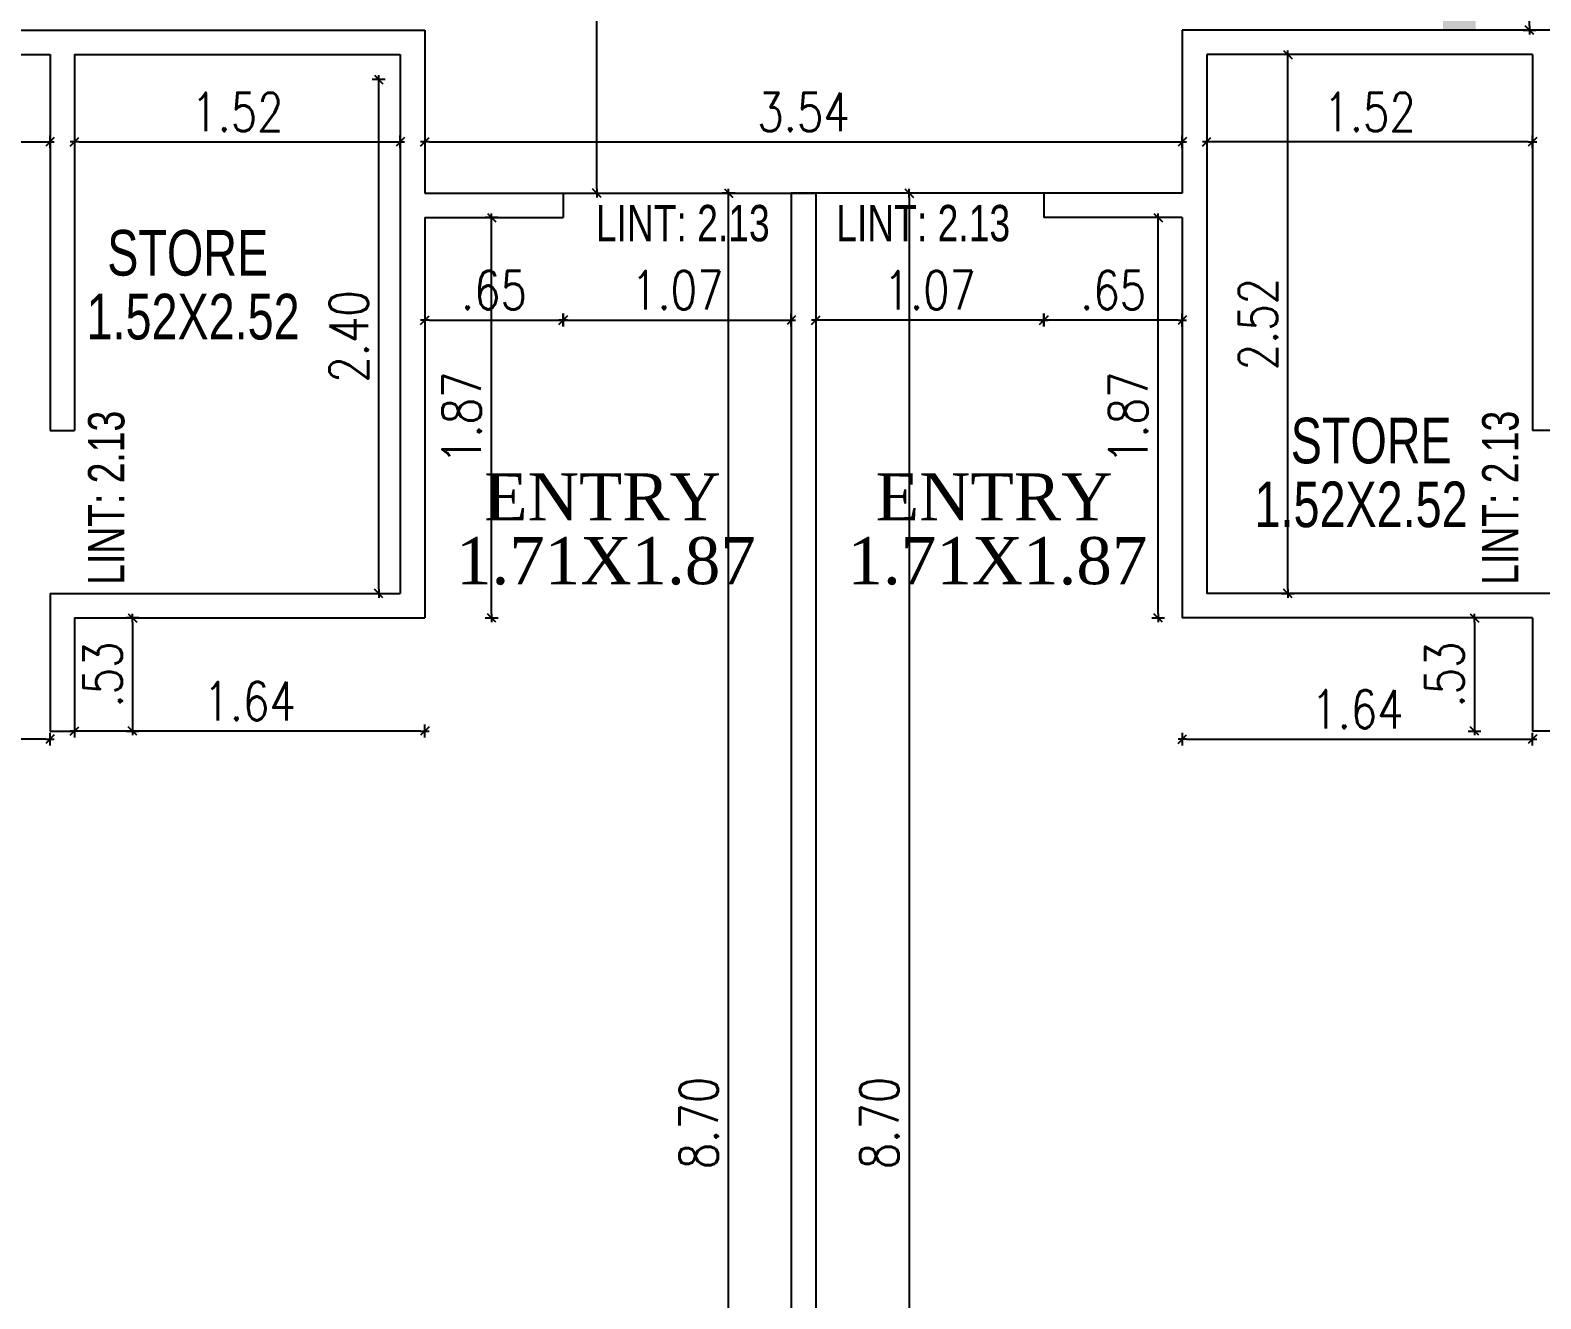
# Model space of a CAD drawing. Header units: inches. Extents: x 14235 to 14499, y 0 to 2549.
# Drawn here: x 14449.24 to 14456.31, y 2359.44 to 2365.37 of the extents above; entities that cross this region are included whole.
import ezdxf
from ezdxf.enums import TextEntityAlignment as Align

# ---------------------------------------------------------------- set-up
doc = ezdxf.new("R2010")
doc.units = ezdxf.units.IN
doc.header["$LTSCALE"] = 0.25
doc.header["$MEASUREMENT"] = 0
doc.header["$PDMODE"] = 35
for name, color, linetype in [('text-large', 7, 'Continuous'), ('wall', 7, 'Continuous'), ('wall hatch', 7, 'Continuous'), ('WORK TEX', 6, 'Continuous'), ('WORKING DIM', 7, 'Continuous')]:
    doc.layers.add(name, color=color, linetype=linetype)
doc.styles.add('ARIAL', font='TIMES_0.TTF')
doc.styles.add('ARL', font='swisscl_0.ttf')
doc.styles.add('romans', font='romans.shx', dxfattribs={"width": 0.8})
doc.dimstyles.new('121', dxfattribs={"dimscale": 0.1, "dimtxt": 1.8, "dimasz": 0.2, "dimexe": 0.03125, "dimexo": 0.25, "dimgap": 0.5, "dimtad": 1, "dimzin": 4, "dimdsep": 46, "dimtxsty": 'romans', "dimblk1": 'MINITICK', "dimblk2": 'MINITICK', "dimsah": 1, "dimcen": 1, "dimse1": 1, "dimse2": 1, "dimclrd": 252, "dimclre": 256, "dimclrt": 7, "dimadec": 3, "dimazin": 0, "dimtfac": 0.8, "dimtix": 1, "dimtmove": 2, "dimatfit": 3, "dimfxl": 0, "dimtolj": 1, "dimtzin": 3, "dimarcsym": 0})

# ---------------------------------------------------------------- blocks, each defined once
blk = doc.blocks.new('MINITICK')
at = {"color": 7}
for p, q in [((1, 1), (-1, -1)), ((-1, 0), (1, 0)), ((0, -1.5), (0, 1.5))]:
    blk.add_line(p, q, dxfattribs=at)
blk = doc.blocks.new('*D2130')
at = {"layer": 'Defpoints', "color": 0, "transparency": 16777216}
for p in [(14451.8919, 2370.1384), (14452.2684, 2370.1384), (14452.2684, 2364.6125)]:
    blk.add_point(p, dxfattribs=at)
at = {"layer": 'WORKING DIM', "color": 252, "lineweight": -2, "transparency": 16777216}
blk.add_line((14451.8919, 2364.6325), (14451.8919, 2370.1184), dxfattribs=at)
at = {"layer": 'WORKING DIM', "color": 252, "lineweight": -2, "transparency": 16777216, "xscale": 0.02, "yscale": 0.02, "zscale": 0.02}
for p, rotation in [((14451.8919, 2370.1384), 90), ((14451.8919, 2364.6125), 270)]:
    blk.add_blockref('MINITICK', p, dxfattribs=dict(at, rotation=rotation))
at = {"layer": 'WORKING DIM', "color": 7, "transparency": 16777216, "insert": (14451.7519, 2367.3755), "char_height": 0.18, "attachment_point": 5, "rotation": 90, "style": 'romans'}
blk.add_mtext('\\A1;5.53', dxfattribs=at)
blk = doc.blocks.new('*D1745')
at = {"layer": 'Defpoints', "color": 0, "transparency": 16777216}
for p in [(14456.0032, 2365.8892), (14456.2557, 2365.8892), (14456.0032, 2365.3747)]:
    blk.add_point(p, dxfattribs=at)
at = {"layer": 'WORKING DIM', "color": 252, "lineweight": -2, "transparency": 16777216}
blk.add_line((14456.2557, 2365.3947), (14456.2557, 2365.8692), dxfattribs=at)
at = {"layer": 'WORKING DIM', "color": 252, "lineweight": -2, "transparency": 16777216, "xscale": 0.02, "yscale": 0.02, "zscale": 0.02}
for p, rotation in [((14456.2557, 2365.8892), 90), ((14456.2557, 2365.3747), 270)]:
    blk.add_blockref('MINITICK', p, dxfattribs=dict(at, rotation=rotation))
at = {"layer": 'WORKING DIM', "color": 7, "transparency": 16777216, "insert": (14456.1157, 2365.6319), "char_height": 0.18, "attachment_point": 5, "rotation": 90, "style": 'romans'}
blk.add_mtext('\\A1;.51', dxfattribs=at)
blk = doc.blocks.new('*D2144')
at = {"layer": 'Defpoints', "color": 0, "transparency": 16777216}
for p in [(14446.6663, 2365.0785), (14449.3339, 2365.0785), (14449.3339, 2364.8524)]:
    blk.add_point(p, dxfattribs=at)
at = {"layer": 'WORKING DIM', "color": 252, "lineweight": -2, "transparency": 16777216}
blk.add_line((14446.6863, 2364.8524), (14449.3139, 2364.8524), dxfattribs=at)
at = {"layer": 'WORKING DIM', "color": 252, "lineweight": -2, "transparency": 16777216, "xscale": 0.02, "yscale": 0.02, "zscale": 0.02, "rotation": 180}
blk.add_blockref('MINITICK', (14446.6663, 2364.8524), dxfattribs=at)
at = {"layer": 'WORKING DIM', "color": 252, "lineweight": -2, "transparency": 16777216, "xscale": 0.02, "yscale": 0.02, "zscale": 0.02}
blk.add_blockref('MINITICK', (14449.3339, 2364.8524), dxfattribs=at)
at = {"layer": 'WORKING DIM', "color": 7, "transparency": 16777216, "insert": (14448.0001, 2364.9924), "char_height": 0.18, "attachment_point": 5, "style": 'romans'}
blk.add_mtext('\\A1;2.67', dxfattribs=at)
blk = doc.blocks.new('*D2145')
at = {"layer": 'Defpoints', "color": 0, "transparency": 16777216}
for p in [(14448.7806, 2365.2604), (14449.1483, 2365.2604), (14449.3339, 2363.5026)]:
    blk.add_point(p, dxfattribs=at)
at = {"layer": 'WORKING DIM', "color": 252, "lineweight": -2, "transparency": 16777216}
blk.add_line((14449.1483, 2363.5226), (14449.1483, 2365.2404), dxfattribs=at)
at = {"layer": 'WORKING DIM', "color": 252, "lineweight": -2, "transparency": 16777216, "xscale": 0.02, "yscale": 0.02, "zscale": 0.02}
for p, rotation in [((14449.1483, 2365.2604), 90), ((14449.1483, 2363.5026), 270)]:
    blk.add_blockref('MINITICK', p, dxfattribs=dict(at, rotation=rotation))
at = {"layer": 'WORKING DIM', "color": 7, "transparency": 16777216, "insert": (14449.0083, 2364.3815), "char_height": 0.18, "attachment_point": 5, "rotation": 90, "style": 'romans'}
blk.add_mtext('\\A1;1.76', dxfattribs=at)
blk = doc.blocks.new('*D2146')
at = {"layer": 'Defpoints', "color": 0, "transparency": 16777216}
for p in [(14449.4483, 2363.5026), (14449.1483, 2362.7404), (14449.4483, 2362.7404)]:
    blk.add_point(p, dxfattribs=at)
at = {"layer": 'WORKING DIM', "color": 252, "lineweight": -2, "transparency": 16777216}
blk.add_line((14449.1483, 2363.4826), (14449.1483, 2362.7604), dxfattribs=at)
at = {"layer": 'WORKING DIM', "color": 252, "lineweight": -2, "transparency": 16777216, "xscale": 0.02, "yscale": 0.02, "zscale": 0.02}
for p, rotation in [((14449.1483, 2363.5026), 90), ((14449.1483, 2362.7404), 270)]:
    blk.add_blockref('MINITICK', p, dxfattribs=dict(at, rotation=rotation))
at = {"layer": 'WORKING DIM', "color": 7, "transparency": 16777216, "insert": (14449.0083, 2363.1215), "char_height": 0.18, "attachment_point": 5, "rotation": 90, "style": 'romans'}
blk.add_mtext('\\A1;.76', dxfattribs=at)
blk = doc.blocks.new('*D2148')
at = {"layer": 'Defpoints', "color": 0, "transparency": 16777216}
for p in [(14449.4483, 2365.068), (14450.9727, 2365.068), (14450.9727, 2364.8524)]:
    blk.add_point(p, dxfattribs=at)
at = {"layer": 'WORKING DIM', "color": 252, "lineweight": -2, "transparency": 16777216}
blk.add_line((14449.4683, 2364.8524), (14450.9527, 2364.8524), dxfattribs=at)
at = {"layer": 'WORKING DIM', "color": 252, "lineweight": -2, "transparency": 16777216, "xscale": 0.02, "yscale": 0.02, "zscale": 0.02, "rotation": 180}
blk.add_blockref('MINITICK', (14449.4483, 2364.8524), dxfattribs=at)
at = {"layer": 'WORKING DIM', "color": 252, "lineweight": -2, "transparency": 16777216, "xscale": 0.02, "yscale": 0.02, "zscale": 0.02}
blk.add_blockref('MINITICK', (14450.9727, 2364.8524), dxfattribs=at)
at = {"layer": 'WORKING DIM', "color": 7, "transparency": 16777216, "insert": (14450.2105, 2364.9924), "char_height": 0.18, "attachment_point": 5, "style": 'romans'}
blk.add_mtext('\\A1;1.52', dxfattribs=at)
blk = doc.blocks.new('*D2149')
at = {"layer": 'Defpoints', "color": 0, "transparency": 16777216}
for p in [(14450.4651, 2365.1447), (14450.8715, 2365.1447), (14450.4651, 2362.7404)]:
    blk.add_point(p, dxfattribs=at)
at = {"layer": 'WORKING DIM', "color": 252, "lineweight": -2, "transparency": 16777216}
blk.add_line((14450.8715, 2362.7604), (14450.8715, 2365.1247), dxfattribs=at)
at = {"layer": 'WORKING DIM', "color": 252, "lineweight": -2, "transparency": 16777216, "xscale": 0.02, "yscale": 0.02, "zscale": 0.02}
for p, rotation in [((14450.8715, 2365.1447), 90), ((14450.8715, 2362.7404), 270)]:
    blk.add_blockref('MINITICK', p, dxfattribs=dict(at, rotation=rotation))
at = {"layer": 'WORKING DIM', "color": 7, "transparency": 16777216, "insert": (14450.7315, 2363.9425), "char_height": 0.18, "attachment_point": 5, "rotation": 90, "style": 'romans'}
blk.add_mtext('\\A1;2.40', dxfattribs=at)
blk = doc.blocks.new('*D2150')
at = {"layer": 'Defpoints', "color": 0, "transparency": 16777216}
for p in [(14451.087, 2364.4982), (14451.7349, 2364.4982), (14451.7349, 2364.0192)]:
    blk.add_point(p, dxfattribs=at)
at = {"layer": 'WORKING DIM', "color": 252, "lineweight": -2, "transparency": 16777216}
blk.add_line((14451.107, 2364.0192), (14451.7149, 2364.0192), dxfattribs=at)
at = {"layer": 'WORKING DIM', "color": 252, "lineweight": -2, "transparency": 16777216, "xscale": 0.02, "yscale": 0.02, "zscale": 0.02, "rotation": 180}
blk.add_blockref('MINITICK', (14451.087, 2364.0192), dxfattribs=at)
at = {"layer": 'WORKING DIM', "color": 252, "lineweight": -2, "transparency": 16777216, "xscale": 0.02, "yscale": 0.02, "zscale": 0.02}
blk.add_blockref('MINITICK', (14451.7349, 2364.0192), dxfattribs=at)
at = {"layer": 'WORKING DIM', "color": 7, "transparency": 16777216, "insert": (14451.4109, 2364.1592), "char_height": 0.18, "attachment_point": 5, "style": 'romans'}
blk.add_mtext('\\A1;.65', dxfattribs=at)
blk = doc.blocks.new('*D2151')
at = {"layer": 'Defpoints', "color": 0, "transparency": 16777216}
for p in [(14451.7349, 2364.5553), (14452.8019, 2364.5553), (14452.8019, 2364.0192)]:
    blk.add_point(p, dxfattribs=at)
at = {"layer": 'WORKING DIM', "color": 252, "lineweight": -2, "transparency": 16777216}
blk.add_line((14451.7549, 2364.0192), (14452.7819, 2364.0192), dxfattribs=at)
at = {"layer": 'WORKING DIM', "color": 252, "lineweight": -2, "transparency": 16777216, "xscale": 0.02, "yscale": 0.02, "zscale": 0.02, "rotation": 180}
blk.add_blockref('MINITICK', (14451.7349, 2364.0192), dxfattribs=at)
at = {"layer": 'WORKING DIM', "color": 252, "lineweight": -2, "transparency": 16777216, "xscale": 0.02, "yscale": 0.02, "zscale": 0.02}
blk.add_blockref('MINITICK', (14452.8019, 2364.0192), dxfattribs=at)
at = {"layer": 'WORKING DIM', "color": 7, "transparency": 16777216, "insert": (14452.2684, 2364.1592), "char_height": 0.18, "attachment_point": 5, "style": 'romans'}
blk.add_mtext('\\A1;1.07', dxfattribs=at)
blk = doc.blocks.new('*D2152')
at = {"layer": 'Defpoints', "color": 0, "transparency": 16777216}
for p in [(14451.087, 2364.4982), (14451.4, 2364.4982), (14451.087, 2362.626)]:
    blk.add_point(p, dxfattribs=at)
at = {"layer": 'WORKING DIM', "color": 252, "lineweight": -2, "transparency": 16777216}
blk.add_line((14451.4, 2362.646), (14451.4, 2364.4782), dxfattribs=at)
at = {"layer": 'WORKING DIM', "color": 252, "lineweight": -2, "transparency": 16777216, "xscale": 0.02, "yscale": 0.02, "zscale": 0.02}
for p, rotation in [((14451.4, 2364.4982), 90), ((14451.4, 2362.626), 270)]:
    blk.add_blockref('MINITICK', p, dxfattribs=dict(at, rotation=rotation))
at = {"layer": 'WORKING DIM', "color": 7, "transparency": 16777216, "insert": (14451.26, 2363.5621), "char_height": 0.18, "attachment_point": 5, "rotation": 90, "style": 'romans'}
blk.add_mtext('\\A1;1.87', dxfattribs=at)
blk = doc.blocks.new('*D2153')
at = {"layer": 'Defpoints', "color": 0, "transparency": 16777216}
for p in [(14449.4483, 2362.626), (14451.087, 2362.626), (14449.4483, 2362.0973)]:
    blk.add_point(p, dxfattribs=at)
at = {"layer": 'WORKING DIM', "color": 252, "lineweight": -2, "transparency": 16777216}
blk.add_line((14451.067, 2362.0973), (14449.4683, 2362.0973), dxfattribs=at)
at = {"layer": 'WORKING DIM', "color": 252, "lineweight": -2, "transparency": 16777216, "xscale": 0.02, "yscale": 0.02, "zscale": 0.02, "rotation": 180}
blk.add_blockref('MINITICK', (14449.4483, 2362.0973), dxfattribs=at)
at = {"layer": 'WORKING DIM', "color": 252, "lineweight": -2, "transparency": 16777216, "xscale": 0.02, "yscale": 0.02, "zscale": 0.02}
blk.add_blockref('MINITICK', (14451.087, 2362.0973), dxfattribs=at)
at = {"layer": 'WORKING DIM', "color": 7, "transparency": 16777216, "insert": (14450.2676, 2362.2373), "char_height": 0.18, "attachment_point": 5, "style": 'romans'}
blk.add_mtext('\\A1;1.64', dxfattribs=at)
blk = doc.blocks.new('*D2154')
at = {"layer": 'Defpoints', "color": 0, "transparency": 16777216}
for p in [(14449.4483, 2362.626), (14449.4483, 2362.0973), (14449.7199, 2362.0973)]:
    blk.add_point(p, dxfattribs=at)
at = {"layer": 'WORKING DIM', "color": 252, "lineweight": -2, "transparency": 16777216}
blk.add_line((14449.7199, 2362.606), (14449.7199, 2362.1173), dxfattribs=at)
at = {"layer": 'WORKING DIM', "color": 252, "lineweight": -2, "transparency": 16777216, "xscale": 0.02, "yscale": 0.02, "zscale": 0.02}
for p, rotation in [((14449.7199, 2362.626), 90), ((14449.7199, 2362.0973), 270)]:
    blk.add_blockref('MINITICK', p, dxfattribs=dict(at, rotation=rotation))
at = {"layer": 'WORKING DIM', "color": 7, "transparency": 16777216, "insert": (14449.5799, 2362.3617), "char_height": 0.18, "attachment_point": 5, "rotation": 90, "style": 'romans'}
blk.add_mtext('\\A1;.53', dxfattribs=at)
blk = doc.blocks.new('*D2155')
at = {"layer": 'Defpoints', "color": 0, "transparency": 16777216}
for p in [(14449.3339, 2362.7404), (14449.1483, 2358.0195), (14449.3911, 2358.0195)]:
    blk.add_point(p, dxfattribs=at)
at = {"layer": 'WORKING DIM', "color": 252, "lineweight": -2, "transparency": 16777216}
blk.add_line((14449.1483, 2362.7204), (14449.1483, 2358.0395), dxfattribs=at)
at = {"layer": 'WORKING DIM', "color": 252, "lineweight": -2, "transparency": 16777216, "xscale": 0.02, "yscale": 0.02, "zscale": 0.02}
for p, rotation in [((14449.1483, 2362.7404), 90), ((14449.1483, 2358.0195), 270)]:
    blk.add_blockref('MINITICK', p, dxfattribs=dict(at, rotation=rotation))
at = {"layer": 'WORKING DIM', "color": 7, "transparency": 16777216, "insert": (14449.0083, 2360.3799), "char_height": 0.18, "attachment_point": 5, "rotation": 90, "style": 'romans'}
blk.add_mtext('\\A1;4.72', dxfattribs=at)
blk = doc.blocks.new('*D2156')
at = {"layer": 'Defpoints', "color": 0, "transparency": 16777216}
for p in [(14452.5089, 2364.6125), (14452.6105, 2364.6125), (14452.6105, 2355.916)]:
    blk.add_point(p, dxfattribs=at)
at = {"layer": 'WORKING DIM', "color": 252, "lineweight": -2, "transparency": 16777216}
blk.add_line((14452.5089, 2355.936), (14452.5089, 2364.5925), dxfattribs=at)
at = {"layer": 'WORKING DIM', "color": 252, "lineweight": -2, "transparency": 16777216, "xscale": 0.02, "yscale": 0.02, "zscale": 0.02}
for p, rotation in [((14452.5089, 2364.6125), 90), ((14452.5089, 2355.916), 270)]:
    blk.add_blockref('MINITICK', p, dxfattribs=dict(at, rotation=rotation))
at = {"layer": 'WORKING DIM', "color": 7, "transparency": 16777216, "insert": (14452.3689, 2360.2643), "char_height": 0.18, "attachment_point": 5, "rotation": 90, "style": 'romans'}
blk.add_mtext('\\A1;8.70', dxfattribs=at)
blk = doc.blocks.new('*D2180')
at = {"layer": 'Defpoints', "color": 0, "transparency": 16777216}
for p in [(14451.087, 2364.9936), (14454.6312, 2364.9936), (14454.6312, 2364.8524)]:
    blk.add_point(p, dxfattribs=at)
at = {"layer": 'WORKING DIM', "color": 252, "lineweight": -2, "transparency": 16777216}
blk.add_line((14451.107, 2364.8524), (14454.6112, 2364.8524), dxfattribs=at)
at = {"layer": 'WORKING DIM', "color": 252, "lineweight": -2, "transparency": 16777216, "xscale": 0.02, "yscale": 0.02, "zscale": 0.02, "rotation": 180}
blk.add_blockref('MINITICK', (14451.087, 2364.8524), dxfattribs=at)
at = {"layer": 'WORKING DIM', "color": 252, "lineweight": -2, "transparency": 16777216, "xscale": 0.02, "yscale": 0.02, "zscale": 0.02}
blk.add_blockref('MINITICK', (14454.6312, 2364.8524), dxfattribs=at)
at = {"layer": 'WORKING DIM', "color": 7, "transparency": 16777216, "insert": (14452.8591, 2364.9924), "char_height": 0.18, "attachment_point": 5, "style": 'romans'}
blk.add_mtext('\\A1;3.54', dxfattribs=at)
blk = doc.blocks.new('*D1750')
at = {"layer": 'Defpoints', "color": 0, "transparency": 16777216}
for p in [(14453.9833, 2364.4982), (14454.6312, 2364.4982), (14453.9833, 2364.0192)]:
    blk.add_point(p, dxfattribs=at)
at = {"layer": 'WORKING DIM', "color": 252, "lineweight": -2, "transparency": 16777216}
blk.add_line((14454.6112, 2364.0192), (14454.0033, 2364.0192), dxfattribs=at)
at = {"layer": 'WORKING DIM', "color": 252, "lineweight": -2, "transparency": 16777216, "xscale": 0.02, "yscale": 0.02, "zscale": 0.02, "rotation": 180}
blk.add_blockref('MINITICK', (14453.9833, 2364.0192), dxfattribs=at)
at = {"layer": 'WORKING DIM', "color": 252, "lineweight": -2, "transparency": 16777216, "xscale": 0.02, "yscale": 0.02, "zscale": 0.02}
blk.add_blockref('MINITICK', (14454.6312, 2364.0192), dxfattribs=at)
at = {"layer": 'WORKING DIM', "color": 7, "transparency": 16777216, "insert": (14454.3073, 2364.1592), "char_height": 0.18, "attachment_point": 5, "style": 'romans'}
blk.add_mtext('\\A1;.65', dxfattribs=at)
blk = doc.blocks.new('*D1751')
at = {"layer": 'Defpoints', "color": 0, "transparency": 16777216}
for p in [(14452.9163, 2364.5553), (14453.9833, 2364.5553), (14452.9163, 2364.0192)]:
    blk.add_point(p, dxfattribs=at)
at = {"layer": 'WORKING DIM', "color": 252, "lineweight": -2, "transparency": 16777216}
blk.add_line((14453.9633, 2364.0192), (14452.9363, 2364.0192), dxfattribs=at)
at = {"layer": 'WORKING DIM', "color": 252, "lineweight": -2, "transparency": 16777216, "xscale": 0.02, "yscale": 0.02, "zscale": 0.02, "rotation": 180}
blk.add_blockref('MINITICK', (14452.9163, 2364.0192), dxfattribs=at)
at = {"layer": 'WORKING DIM', "color": 252, "lineweight": -2, "transparency": 16777216, "xscale": 0.02, "yscale": 0.02, "zscale": 0.02}
blk.add_blockref('MINITICK', (14453.9833, 2364.0192), dxfattribs=at)
at = {"layer": 'WORKING DIM', "color": 7, "transparency": 16777216, "insert": (14453.4498, 2364.1592), "char_height": 0.18, "attachment_point": 5, "style": 'romans'}
blk.add_mtext('\\A1;1.07', dxfattribs=at)
blk = doc.blocks.new('*D1752')
at = {"layer": 'Defpoints', "color": 0, "transparency": 16777216}
for p in [(14454.5182, 2364.4982), (14454.6312, 2364.4982), (14454.6312, 2362.626)]:
    blk.add_point(p, dxfattribs=at)
at = {"layer": 'WORKING DIM', "color": 252, "lineweight": -2, "transparency": 16777216}
blk.add_line((14454.5182, 2362.646), (14454.5182, 2364.4782), dxfattribs=at)
at = {"layer": 'WORKING DIM', "color": 252, "lineweight": -2, "transparency": 16777216, "xscale": 0.02, "yscale": 0.02, "zscale": 0.02}
for p, rotation in [((14454.5182, 2364.4982), 90), ((14454.5182, 2362.626), 270)]:
    blk.add_blockref('MINITICK', p, dxfattribs=dict(at, rotation=rotation))
at = {"layer": 'WORKING DIM', "color": 7, "transparency": 16777216, "insert": (14454.3782, 2363.5621), "char_height": 0.18, "attachment_point": 5, "rotation": 90, "style": 'romans'}
blk.add_mtext('\\A1;1.87', dxfattribs=at)
blk = doc.blocks.new('*D1753')
at = {"layer": 'Defpoints', "color": 0, "transparency": 16777216}
for p in [(14454.6312, 2362.626), (14456.2699, 2362.626), (14456.2699, 2362.0592)]:
    blk.add_point(p, dxfattribs=at)
at = {"layer": 'WORKING DIM', "color": 252, "lineweight": -2, "transparency": 16777216}
blk.add_line((14454.6512, 2362.0592), (14456.2499, 2362.0592), dxfattribs=at)
at = {"layer": 'WORKING DIM', "color": 252, "lineweight": -2, "transparency": 16777216, "xscale": 0.02, "yscale": 0.02, "zscale": 0.02, "rotation": 180}
blk.add_blockref('MINITICK', (14454.6312, 2362.0592), dxfattribs=at)
at = {"layer": 'WORKING DIM', "color": 252, "lineweight": -2, "transparency": 16777216, "xscale": 0.02, "yscale": 0.02, "zscale": 0.02}
blk.add_blockref('MINITICK', (14456.2699, 2362.0592), dxfattribs=at)
at = {"layer": 'WORKING DIM', "color": 7, "transparency": 16777216, "insert": (14455.4506, 2362.1992), "char_height": 0.18, "attachment_point": 5, "style": 'romans'}
blk.add_mtext('\\A1;1.64', dxfattribs=at)
blk = doc.blocks.new('*D1754')
at = {"layer": 'Defpoints', "color": 0, "transparency": 16777216}
for p in [(14456.2699, 2362.626), (14455.9983, 2362.0973), (14456.2699, 2362.0973)]:
    blk.add_point(p, dxfattribs=at)
at = {"layer": 'WORKING DIM', "color": 252, "lineweight": -2, "transparency": 16777216}
blk.add_line((14455.9983, 2362.606), (14455.9983, 2362.1173), dxfattribs=at)
at = {"layer": 'WORKING DIM', "color": 252, "lineweight": -2, "transparency": 16777216, "xscale": 0.02, "yscale": 0.02, "zscale": 0.02}
for p, rotation in [((14455.9983, 2362.626), 90), ((14455.9983, 2362.0973), 270)]:
    blk.add_blockref('MINITICK', p, dxfattribs=dict(at, rotation=rotation))
at = {"layer": 'WORKING DIM', "color": 7, "transparency": 16777216, "insert": (14455.8583, 2362.3617), "char_height": 0.18, "attachment_point": 5, "rotation": 90, "style": 'romans'}
blk.add_mtext('\\A1;.53', dxfattribs=at)
blk = doc.blocks.new('*D1760')
at = {"layer": 'Defpoints', "color": 0, "transparency": 16777216}
for p in [(14456.2699, 2363.5026), (14456.2699, 2362.7404), (14456.7052, 2362.7404)]:
    blk.add_point(p, dxfattribs=at)
at = {"layer": 'WORKING DIM', "color": 252, "lineweight": -2, "transparency": 16777216}
blk.add_line((14456.7052, 2363.4826), (14456.7052, 2362.7604), dxfattribs=at)
at = {"layer": 'WORKING DIM', "color": 252, "lineweight": -2, "transparency": 16777216, "xscale": 0.02, "yscale": 0.02, "zscale": 0.02}
for p, rotation in [((14456.7052, 2363.5026), 90), ((14456.7052, 2362.7404), 270)]:
    blk.add_blockref('MINITICK', p, dxfattribs=dict(at, rotation=rotation))
at = {"layer": 'WORKING DIM', "color": 7, "transparency": 16777216, "insert": (14456.5652, 2363.1215), "char_height": 0.18, "attachment_point": 5, "rotation": 90, "style": 'romans'}
blk.add_mtext('\\A1;.76', dxfattribs=at)
blk = doc.blocks.new('*D1762')
at = {"layer": 'Defpoints', "color": 0, "transparency": 16777216}
for p in [(14454.7455, 2365.068), (14456.2699, 2365.068), (14454.7455, 2364.8524)]:
    blk.add_point(p, dxfattribs=at)
at = {"layer": 'WORKING DIM', "color": 252, "lineweight": -2, "transparency": 16777216}
blk.add_line((14456.2499, 2364.8524), (14454.7655, 2364.8524), dxfattribs=at)
at = {"layer": 'WORKING DIM', "color": 252, "lineweight": -2, "transparency": 16777216, "xscale": 0.02, "yscale": 0.02, "zscale": 0.02, "rotation": 180}
blk.add_blockref('MINITICK', (14454.7455, 2364.8524), dxfattribs=at)
at = {"layer": 'WORKING DIM', "color": 252, "lineweight": -2, "transparency": 16777216, "xscale": 0.02, "yscale": 0.02, "zscale": 0.02}
blk.add_blockref('MINITICK', (14456.2699, 2364.8524), dxfattribs=at)
at = {"layer": 'WORKING DIM', "color": 7, "transparency": 16777216, "insert": (14455.5077, 2364.9924), "char_height": 0.18, "attachment_point": 5, "style": 'romans'}
blk.add_mtext('\\A1;1.52', dxfattribs=at)
blk = doc.blocks.new('*D1763')
at = {"layer": 'Defpoints', "color": 0, "transparency": 16777216}
for p in [(14455.1253, 2365.2604), (14455.5077, 2365.2604), (14455.2531, 2362.7404)]:
    blk.add_point(p, dxfattribs=at)
at = {"layer": 'WORKING DIM', "color": 252, "lineweight": -2, "transparency": 16777216}
blk.add_line((14455.1253, 2362.7604), (14455.1253, 2365.2404), dxfattribs=at)
at = {"layer": 'WORKING DIM', "color": 252, "lineweight": -2, "transparency": 16777216, "xscale": 0.02, "yscale": 0.02, "zscale": 0.02}
for p, rotation in [((14455.1253, 2365.2604), 90), ((14455.1253, 2362.7404), 270)]:
    blk.add_blockref('MINITICK', p, dxfattribs=dict(at, rotation=rotation))
at = {"layer": 'WORKING DIM', "color": 7, "transparency": 16777216, "insert": (14454.9853, 2364.0004), "char_height": 0.18, "attachment_point": 5, "rotation": 90, "style": 'romans'}
blk.add_mtext('\\A1;2.52', dxfattribs=at)
blk = doc.blocks.new('*D1786')
at = {"layer": 'Defpoints', "color": 0, "transparency": 16777216}
for p in [(14453.0362, 2364.6125), (14453.1077, 2355.916), (14453.3539, 2355.916)]:
    blk.add_point(p, dxfattribs=at)
at = {"layer": 'WORKING DIM', "color": 252, "lineweight": -2, "transparency": 16777216}
blk.add_line((14453.3539, 2364.5925), (14453.3539, 2355.936), dxfattribs=at)
at = {"layer": 'WORKING DIM', "color": 252, "lineweight": -2, "transparency": 16777216, "xscale": 0.02, "yscale": 0.02, "zscale": 0.02}
for p, rotation in [((14453.3539, 2364.6125), 90), ((14453.3539, 2355.916), 270)]:
    blk.add_blockref('MINITICK', p, dxfattribs=dict(at, rotation=rotation))
at = {"layer": 'WORKING DIM', "color": 7, "transparency": 16777216, "insert": (14453.2139, 2360.2643), "char_height": 0.18, "attachment_point": 5, "rotation": 90, "style": 'romans'}
blk.add_mtext('\\A1;8.70', dxfattribs=at)
blk = doc.blocks.new('*D1571')
at = {"layer": 'Defpoints', "color": 0, "transparency": 16777216}
for p in [(14446.0565, 2362.4188), (14449.3339, 2362.4188), (14446.0565, 2362.0592)]:
    blk.add_point(p, dxfattribs=at)
at = {"layer": 'WORKING DIM', "color": 252, "lineweight": -2, "transparency": 16777216}
blk.add_line((14449.3139, 2362.0592), (14446.0765, 2362.0592), dxfattribs=at)
at = {"layer": 'WORKING DIM', "color": 252, "lineweight": -2, "transparency": 16777216, "xscale": 0.02, "yscale": 0.02, "zscale": 0.02, "rotation": 180}
blk.add_blockref('MINITICK', (14446.0565, 2362.0592), dxfattribs=at)
at = {"layer": 'WORKING DIM', "color": 252, "lineweight": -2, "transparency": 16777216, "xscale": 0.02, "yscale": 0.02, "zscale": 0.02}
blk.add_blockref('MINITICK', (14449.3339, 2362.0592), dxfattribs=at)
at = {"layer": 'WORKING DIM', "color": 7, "transparency": 16777216, "insert": (14447.6952, 2362.1992), "char_height": 0.18, "attachment_point": 5, "style": 'romans'}
blk.add_mtext('\\A1;3.28', dxfattribs=at)

msp = doc.modelspace()

# ---------------------------------------------------------------- hatches: boundary and pattern name
at = {"layer": 'wall hatch'}
h = msp.add_hatch(color=8, dxfattribs=at)
h.dxf.hatch_style = 1
h.paths.add_polyline_path([(14456.0032, 2369.3762), (14455.8507, 2369.3762), (14455.8507, 2368.8617), (14456.0032, 2368.8617)], flags=17)
h.paths.add_polyline_path([(14456.0032, 2367.9471), (14455.8507, 2367.9471), (14455.8507, 2366.8038), (14456.0032, 2366.8038), (14456.0032, 2367.3183), (14457.8324, 2367.3183), (14457.8324, 2365.3747), (14457.9849, 2365.3747), (14457.9849, 2369.3762), (14457.8324, 2369.3762), (14457.8324, 2367.4326), (14456.0032, 2367.4326)])
h.paths.add_polyline_path([(14456.0032, 2365.8892), (14455.8507, 2365.8892), (14455.8507, 2365.3747), (14456.0032, 2365.3747)], flags=17)

# ---------------------------------------------------------------- linework, layer by layer
at = {"layer": 'wall'}
for p, q in [((14446.387, 2365.3747), (14451.087, 2365.3747)), ((14451.087, 2365.3747), (14451.087, 2364.6125)), ((14454.6312, 2365.3747), (14454.6312, 2364.6125)), ((14459.1663, 2365.3747), (14454.6312, 2365.3747)), ((14446.387, 2365.2604), (14449.3339, 2365.2604)), ((14449.3339, 2365.2604), (14449.3339, 2363.5026)), ((14449.4483, 2365.2604), (14449.4483, 2363.5026)), ((14449.4483, 2365.2604), (14450.9727, 2365.2604)), ((14450.9727, 2365.2604), (14450.9727, 2362.7404)), ((14454.7455, 2365.2604), (14454.7455, 2362.7404)), ((14456.2699, 2365.2604), (14454.7455, 2365.2604)), ((14456.2699, 2365.2604), (14456.2699, 2363.5026)), ((14451.087, 2364.6125), (14451.7349, 2364.6125)), ((14451.7349, 2364.6125), (14451.7349, 2364.4982)), ((14451.7349, 2364.6125), (14452.8019, 2364.6125)), ((14452.9163, 2364.6125), (14452.8019, 2364.6125)), ((14452.8019, 2364.6125), (14452.8019, 2353.9799)), ((14452.8019, 2364.6125), (14452.9163, 2364.6125)), ((14452.9163, 2364.6125), (14452.9163, 2353.9799)), ((14453.9833, 2364.6125), (14452.9163, 2364.6125)), ((14454.6312, 2364.6125), (14453.9833, 2364.6125)), ((14453.9833, 2364.6125), (14453.9833, 2364.4982)), ((14451.087, 2364.4982), (14451.087, 2362.626)), ((14451.087, 2364.4982), (14451.7349, 2364.4982)), ((14454.6312, 2364.4982), (14453.9833, 2364.4982)), ((14454.6312, 2364.4982), (14454.6312, 2362.626)), ((14449.3339, 2363.5026), (14449.4483, 2363.5026)), ((14456.3843, 2363.5026), (14456.2699, 2363.5026)), ((14449.3339, 2362.7404), (14450.9727, 2362.7404)), ((14449.3339, 2362.7404), (14449.3339, 2362.0973)), ((14456.3843, 2362.7404), (14454.7455, 2362.7404)), ((14449.4483, 2362.626), (14451.087, 2362.626)), ((14449.4483, 2362.626), (14449.4483, 2362.0973)), ((14456.2699, 2362.626), (14454.6312, 2362.626)), ((14456.2699, 2362.626), (14456.2699, 2362.0973)), ((14449.3339, 2362.0973), (14449.4483, 2362.0973)), ((14456.3843, 2362.0973), (14456.2699, 2362.0973))]:
    msp.add_line(p, q, dxfattribs=at)

# ---------------------------------------------------------------- texts
at = {"layer": 'text-large'}
for s, height, style, p in [('STORE', 0.21325, 'ARL', (14449.9779, 2364.3339)), ('1.52X2.52', 0.21325, 'ARL', (14450.0031, 2364.0354)), ('STORE', 0.21325, 'ARL', (14455.5152, 2363.4558)), ('ENTRY', 0.22, 'ARIAL', (14451.9191, 2363.1925)), ('ENTRY', 0.22, 'ARIAL', (14453.7509, 2363.1925)), ('1.52X2.52', 0.21325, 'ARL', (14455.4678, 2363.1574)), ('1.71X1.87', 0.22, 'ARIAL', (14451.9347, 2362.8941)), ('1.71X1.87', 0.22, 'ARIAL', (14453.7665, 2362.8941))]:
    msp.add_text(s, height=height, dxfattribs=dict(at, style=style)).set_placement(p, align=Align.MIDDLE_CENTER)
at = {"layer": 'WORK TEX', "style": 'ARL'}
for p in [(14452.294, 2364.4726), (14453.419, 2364.4726)]:
    msp.add_text('LINT: 2.13', height=0.17, dxfattribs=at).set_placement(p, align=Align.MIDDLE_CENTER)
for p in [(14449.5967, 2363.1883), (14456.1192, 2363.1883)]:
    msp.add_text('LINT: 2.13', height=0.17, rotation=90, dxfattribs=at).set_placement(p, align=Align.MIDDLE_CENTER)

# ---------------------------------------------------------------- dimensions: what is measured, and where the dimension line sits
at = {"layer": 'WORKING DIM'}
for base, p1, p2, angle, picture, middle in [((14451.8919, 2370.1384), (14452.2684, 2364.6125), (14452.2684, 2370.1384), 90, '*D2130', (14451.7519, 2367.3755)), ((14456.2557, 2365.8892), (14456.0032, 2365.3747), (14456.0032, 2365.8892), 90, '*D1745', (14456.1157, 2365.6319)), ((14449.1483, 2365.2604), (14449.3339, 2363.5026), (14448.7806, 2365.2604), 90, '*D2145', (14449.0083, 2364.3815)), ((14455.1253, 2365.2604), (14455.2531, 2362.7404), (14455.5077, 2365.2604), 90, '*D1763', (14454.9853, 2364.0004)), ((14450.8715, 2365.1447), (14450.4651, 2362.7404), (14450.4651, 2365.1447), 90, '*D2149', (14450.7315, 2363.9425)), ((14454.7455, 2364.8524), (14456.2699, 2365.068), (14454.7455, 2365.068), 180, '*D1762', (14455.5077, 2364.9924)), ((14452.5089, 2364.6125), (14452.6105, 2355.916), (14452.6105, 2364.6125), 90, '*D2156', (14452.3689, 2360.2643)), ((14453.3539, 2355.916), (14453.0362, 2364.6125), (14453.1077, 2355.916), 90, '*D1786', (14453.2139, 2360.2643)), ((14452.9163, 2364.0192), (14453.9833, 2364.5553), (14452.9163, 2364.5553), 180, '*D1751', (14453.4498, 2364.1592)), ((14451.4, 2364.4982), (14451.087, 2362.626), (14451.087, 2364.4982), 90, '*D2152', (14451.26, 2363.5621)), ((14453.9833, 2364.0192), (14454.6312, 2364.4982), (14453.9833, 2364.4982), 180, '*D1750', (14454.3073, 2364.1592)), ((14454.5182, 2364.4982), (14454.6312, 2362.626), (14454.6312, 2364.4982), 90, '*D1752', (14454.3782, 2363.5621)), ((14449.1483, 2362.7404), (14449.4483, 2363.5026), (14449.4483, 2362.7404), 90, '*D2146', (14449.0083, 2363.1215)), ((14456.7052, 2362.7404), (14456.2699, 2363.5026), (14456.2699, 2362.7404), 90, '*D1760', (14456.5652, 2363.1215)), ((14449.1483, 2358.0195), (14449.3339, 2362.7404), (14449.3911, 2358.0195), 90, '*D2155', (14449.0083, 2360.3799)), ((14449.7199, 2362.0973), (14449.4483, 2362.626), (14449.4483, 2362.0973), 90, '*D2154', (14449.5799, 2362.3617)), ((14455.9983, 2362.0973), (14456.2699, 2362.626), (14456.2699, 2362.0973), 90, '*D1754', (14455.8583, 2362.3617)), ((14456.2699, 2362.0592), (14454.6312, 2362.626), (14456.2699, 2362.626), 180, '*D1753', (14455.4506, 2362.1992)), ((14446.0565, 2362.0592), (14449.3339, 2362.4188), (14446.0565, 2362.4188), 180, '*D1571', (14447.6952, 2362.1992))]:
    dim = msp.add_linear_dim(base=base, p1=p1, p2=p2, angle=angle, dimstyle='121', override={"dimfxl": 0.18, "dimfxlon": 1}, dxfattribs=at)
    dim.commit()
    dim.dimension.update_dxf_attribs({"geometry": picture, "text_midpoint": middle})
for base, p1, p2, picture, middle in [((14449.3339, 2364.8524), (14446.6663, 2365.0785), (14449.3339, 2365.0785), '*D2144', (14448.0001, 2364.9924)), ((14450.9727, 2364.8524), (14449.4483, 2365.068), (14450.9727, 2365.068), '*D2148', (14450.2105, 2364.9924)), ((14454.6312, 2364.8524), (14451.087, 2364.9936), (14454.6312, 2364.9936), '*D2180', (14452.8591, 2364.9924)), ((14452.8019, 2364.0192), (14451.7349, 2364.5553), (14452.8019, 2364.5553), '*D2151', (14452.2684, 2364.1592)), ((14451.7349, 2364.0192), (14451.087, 2364.4982), (14451.7349, 2364.4982), '*D2150', (14451.4109, 2364.1592)), ((14449.4483, 2362.0973), (14451.087, 2362.626), (14449.4483, 2362.626), '*D2153', (14450.2676, 2362.2373))]:
    dim = msp.add_linear_dim(base=base, p1=p1, p2=p2, dimstyle='121', override={"dimfxl": 0.18, "dimfxlon": 1}, dxfattribs=at)
    dim.commit()
    dim.dimension.update_dxf_attribs({"geometry": picture, "text_midpoint": middle})

doc.saveas('drawing.dxf')
